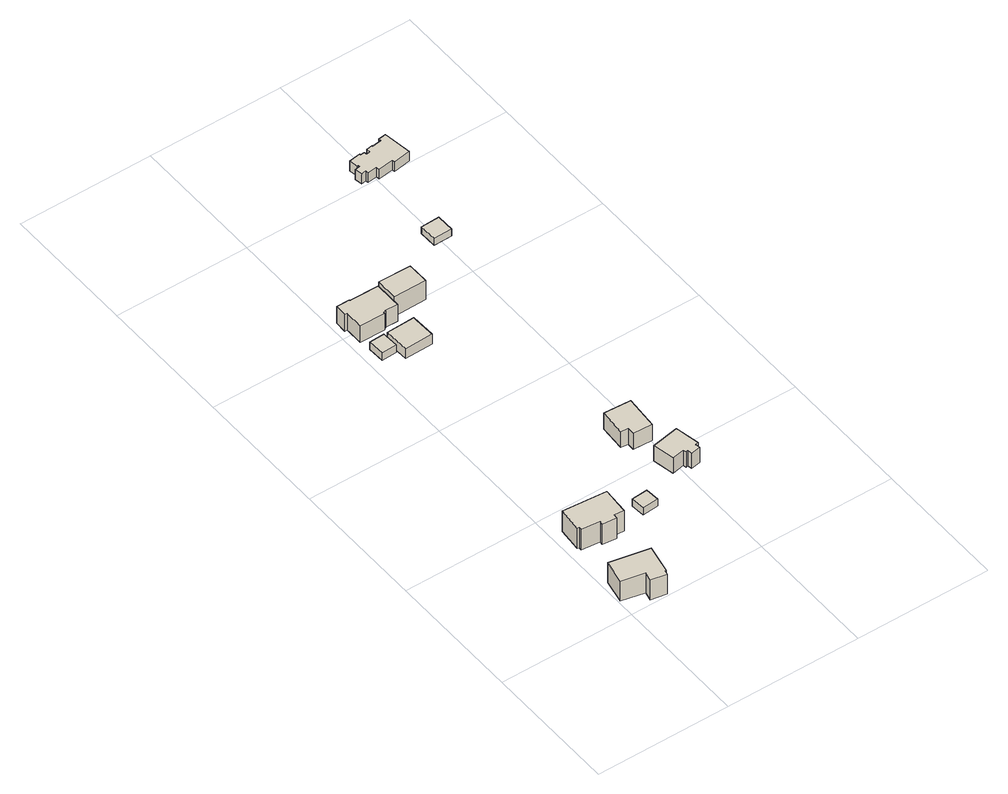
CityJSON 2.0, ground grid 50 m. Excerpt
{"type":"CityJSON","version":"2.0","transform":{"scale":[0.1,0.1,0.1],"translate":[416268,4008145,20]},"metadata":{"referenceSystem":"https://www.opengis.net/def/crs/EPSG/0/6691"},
"CityObjects":{
"building1":{"type":"Building","attributes":{"class":"3001","measuredHeight":10.3,"BuildingRiverFloodingRiskAttribute.description":"3","BuildingRiverFloodingRiskAttribute.rank":"2","BuildingRiverFloodingRiskAttribute.depth":1.99,"BuildingRiverFloodingRiskAttribute.adminType":"2","BuildingRiverFloodingRiskAttribute.scale":"2","BuildingRiverFloodingRiskAttribute.duration":10.47,"BuildingIDAttribute.prefecture":"08","BuildingIDAttribute.city":"08220"},"geometry":[{"type":"Solid","lod":"1","boundaries":[[[[0,1,2,3,4,5,6,7]],[[6,8,9,7]],[[5,10,8,6]],[[4,11,10,5]],[[3,12,11,4]],[[2,13,12,3]],[[1,14,13,2]],[[0,15,14,1]],[[7,9,15,0]],[[8,10,11,12,13,14,15,9]]]]}]},
"building2":{"type":"Building","attributes":{"class":"3001","measuredHeight":11.1,"BuildingRiverFloodingRiskAttribute.description":"3","BuildingRiverFloodingRiskAttribute.rank":"2","BuildingRiverFloodingRiskAttribute.depth":2.05,"BuildingRiverFloodingRiskAttribute.adminType":"2","BuildingRiverFloodingRiskAttribute.scale":"2","BuildingRiverFloodingRiskAttribute.duration":10.4,"BuildingIDAttribute.prefecture":"08","BuildingIDAttribute.city":"08220"},"geometry":[{"type":"Solid","lod":"1","boundaries":[[[[16,17,18,19,20,21,22,23,24,25]],[[24,26,27,25]],[[23,28,26,24]],[[22,29,28,23]],[[21,30,29,22]],[[20,31,30,21]],[[19,32,31,20]],[[18,33,32,19]],[[17,34,33,18]],[[16,35,34,17]],[[25,27,35,16]],[[26,28,29,30,31,32,33,34,35,27]]]]}]},
"building3":{"type":"Building","attributes":{"class":"3001","BuildingRiverFloodingRiskAttribute.description":"3","BuildingRiverFloodingRiskAttribute.rank":"2","BuildingRiverFloodingRiskAttribute.depth":1.36,"BuildingRiverFloodingRiskAttribute.adminType":"2","BuildingRiverFloodingRiskAttribute.scale":"2","BuildingRiverFloodingRiskAttribute.duration":7.13,"BuildingIDAttribute.prefecture":"08","BuildingIDAttribute.city":"08220"},"geometry":[{"type":"Solid","lod":"1","boundaries":[[[[36,37,38,39]],[[38,40,41,39]],[[37,42,40,38]],[[36,43,42,37]],[[39,41,43,36]],[[40,42,43,41]]]]}]},
"building4":{"type":"Building","attributes":{"class":"3001","measuredHeight":3.6,"BuildingRiverFloodingRiskAttribute.description":"3","BuildingRiverFloodingRiskAttribute.rank":"2","BuildingRiverFloodingRiskAttribute.depth":1.24,"BuildingRiverFloodingRiskAttribute.adminType":"2","BuildingRiverFloodingRiskAttribute.scale":"2","BuildingRiverFloodingRiskAttribute.duration":7.75,"BuildingLandSlideRiskAttribute.description":"2","BuildingLandSlideRiskAttribute.areaType":"1","BuildingIDAttribute.prefecture":"08","BuildingIDAttribute.city":"08220"},"geometry":[{"type":"Solid","lod":"1","boundaries":[[[[44,45,46,47]],[[46,48,49,47]],[[45,50,48,46]],[[44,51,50,45]],[[47,49,51,44]],[[48,50,51,49]]]]}]},
"building5":{"type":"Building","attributes":{"class":"3001","measuredHeight":8.5,"BuildingRiverFloodingRiskAttribute.description":"3","BuildingRiverFloodingRiskAttribute.rank":"2","BuildingRiverFloodingRiskAttribute.depth":1.55,"BuildingRiverFloodingRiskAttribute.adminType":"2","BuildingRiverFloodingRiskAttribute.scale":"2","BuildingRiverFloodingRiskAttribute.duration":8.93,"BuildingLandSlideRiskAttribute.description":"2","BuildingLandSlideRiskAttribute.areaType":"1","BuildingIDAttribute.prefecture":"08","BuildingIDAttribute.city":"08220"},"geometry":[{"type":"Solid","lod":"1","boundaries":[[[[52,53,54,55,56,57,58,59,60,61,62,63]],[[62,64,65,63]],[[61,66,64,62]],[[60,67,66,61]],[[59,68,67,60]],[[58,69,68,59]],[[57,70,69,58]],[[56,71,70,57]],[[55,72,71,56]],[[54,73,72,55]],[[53,74,73,54]],[[52,75,74,53]],[[63,65,75,52]],[[64,66,67,68,69,70,71,72,73,74,75,65]]]]}]},
"building6":{"type":"Building","attributes":{"class":"3001","measuredHeight":5.2,"BuildingRiverFloodingRiskAttribute.description":"3","BuildingRiverFloodingRiskAttribute.rank":"2","BuildingRiverFloodingRiskAttribute.depth":1.21,"BuildingRiverFloodingRiskAttribute.adminType":"2","BuildingRiverFloodingRiskAttribute.scale":"2","BuildingRiverFloodingRiskAttribute.duration":7.75,"BuildingLandSlideRiskAttribute.description":"2","BuildingLandSlideRiskAttribute.areaType":"1","BuildingIDAttribute.prefecture":"08","BuildingIDAttribute.city":"08220"},"geometry":[{"type":"Solid","lod":"1","boundaries":[[[[76,77,78,79]],[[78,80,81,79]],[[77,82,80,78]],[[76,83,82,77]],[[79,81,83,76]],[[80,82,83,81]]]]}]},
"building7":{"type":"Building","attributes":{"class":"3001","measuredHeight":7.6,"BuildingRiverFloodingRiskAttribute.description":"3","BuildingRiverFloodingRiskAttribute.rank":"2","BuildingRiverFloodingRiskAttribute.depth":1.06,"BuildingRiverFloodingRiskAttribute.adminType":"2","BuildingRiverFloodingRiskAttribute.scale":"2","BuildingRiverFloodingRiskAttribute.duration":7.13,"BuildingIDAttribute.prefecture":"08","BuildingIDAttribute.city":"08220"},"geometry":[{"type":"Solid","lod":"1","boundaries":[[[[84,85,86,87,88,89,90,91,92,93]],[[92,94,95,93]],[[91,96,94,92]],[[90,97,96,91]],[[89,98,97,90]],[[88,99,98,89]],[[87,100,99,88]],[[86,101,100,87]],[[85,102,101,86]],[[84,103,102,85]],[[93,95,103,84]],[[94,96,97,98,99,100,101,102,103,95]]]]}]},
"building8":{"type":"Building","attributes":{"class":"3001","measuredHeight":8,"BuildingRiverFloodingRiskAttribute.description":"3","BuildingRiverFloodingRiskAttribute.rank":"2","BuildingRiverFloodingRiskAttribute.depth":1.21,"BuildingRiverFloodingRiskAttribute.adminType":"2","BuildingRiverFloodingRiskAttribute.scale":"2","BuildingRiverFloodingRiskAttribute.duration":7.02,"BuildingLandSlideRiskAttribute.description":"2","BuildingLandSlideRiskAttribute.areaType":"1","BuildingIDAttribute.prefecture":"08","BuildingIDAttribute.city":"08220"},"geometry":[{"type":"Solid","lod":"1","boundaries":[[[[104,105,106,107,108,109]],[[108,110,111,109]],[[107,112,110,108]],[[106,113,112,107]],[[105,114,113,106]],[[104,115,114,105]],[[109,111,115,104]],[[110,112,113,114,115,111]]]]}]},
"building9":{"type":"Building","attributes":{"class":"3001","measuredHeight":9.3,"BuildingRiverFloodingRiskAttribute.description":"3","BuildingRiverFloodingRiskAttribute.rank":"2","BuildingRiverFloodingRiskAttribute.depth":1.52,"BuildingRiverFloodingRiskAttribute.adminType":"2","BuildingRiverFloodingRiskAttribute.scale":"2","BuildingRiverFloodingRiskAttribute.duration":8.93,"BuildingLandSlideRiskAttribute.description":"2","BuildingLandSlideRiskAttribute.areaType":"1","BuildingIDAttribute.prefecture":"08","BuildingIDAttribute.city":"08220"},"geometry":[{"type":"Solid","lod":"1","boundaries":[[[[116,117,118,119]],[[118,120,121,119]],[[117,122,120,118]],[[116,123,122,117]],[[119,121,123,116]],[[120,122,123,121]]]]}]},
"building10":{"type":"Building","attributes":{"class":"3001","BuildingRiverFloodingRiskAttribute.description":"3","BuildingRiverFloodingRiskAttribute.rank":"2","BuildingRiverFloodingRiskAttribute.depth":0.825,"BuildingRiverFloodingRiskAttribute.adminType":"2","BuildingRiverFloodingRiskAttribute.scale":"2","BuildingRiverFloodingRiskAttribute.duration":6.8,"BuildingLandSlideRiskAttribute.description":"2","BuildingLandSlideRiskAttribute.areaType":"1","BuildingIDAttribute.prefecture":"08","BuildingIDAttribute.city":"08220"},"geometry":[{"type":"Solid","lod":"1","boundaries":[[[[124,125,126,127]],[[126,128,129,127]],[[125,130,128,126]],[[124,131,130,125]],[[127,129,131,124]],[[128,130,131,129]]]]}]},
"building11":{"type":"Building","attributes":{"name":"つくば警察署上大島駐在所","class":"3001","measuredHeight":6,"BuildingRiverFloodingRiskAttribute.description":"3","BuildingRiverFloodingRiskAttribute.rank":"2","BuildingRiverFloodingRiskAttribute.depth":1.16,"BuildingRiverFloodingRiskAttribute.adminType":"2","BuildingRiverFloodingRiskAttribute.scale":"2","BuildingRiverFloodingRiskAttribute.duration":6.92,"BuildingLandSlideRiskAttribute.description":"2","BuildingLandSlideRiskAttribute.areaType":"1","BuildingIDAttribute.prefecture":"08","BuildingIDAttribute.city":"08220"},"geometry":[{"type":"Solid","lod":"1","boundaries":[[[[132,133,134,135,136,137,138,139,140,141,142,143,144,145,146,147,148,149,150,151,152,153,154,155]],[[154,156,157,155]],[[153,158,156,154]],[[152,159,158,153]],[[151,160,159,152]],[[150,161,160,151]],[[149,162,161,150]],[[148,163,162,149]],[[147,164,163,148]],[[146,165,164,147]],[[145,166,165,146]],[[144,167,166,145]],[[143,168,167,144]],[[142,169,168,143]],[[141,170,169,142]],[[140,171,170,141]],[[139,172,171,140]],[[138,173,172,139]],[[137,174,173,138]],[[136,175,174,137]],[[135,176,175,136]],[[134,177,176,135]],[[133,178,177,134]],[[132,179,178,133]],[[155,157,179,132]],[[156,158,159,160,161,162,163,164,165,166,167,168,169,170,171,172,173,174,175,176,177,178,179,157]]]]}]}
},
"vertices":[
[149,21,6],[145,22,6],[142,6,6],[85,17,6],[92,51,6],[7,68,6],[24,157,6],[170,128,6],[24,157,93],[170,128,93],[7,68,93],[92,51,93],[85,17,93],[142,6,93],[145,22,93],[149,21,93],
[199,308,6],[164,311,6],[162,295,6],[110,300,6],[111,314,6],[43,320,6],[44,331,6],[37,332,6],[45,421,6],[207,408,6],[45,421,95],[207,408,95],[37,332,95],[44,331,95],[43,320,95],[111,314,95],[110,300,95],[162,295,95],[164,311,95],[199,308,95],
[284,324,13],[280,376,13],[340,380,13],[344,328,13],[340,380,43],[344,328,43],[280,376,43],[284,324,43],
[38,1347,15],[36,1408,15],[92,1410,15],[95,1349,15],[92,1410,47],[95,1349,47],[36,1408,47],[38,1347,47],
[182,1562,9],[182,1461,9],[136,1462,9],[136,1459,9],[127,1459,9],[127,1453,9],[34,1454,9],[34,1522,9],[25,1522,9],[26,1566,9],[74,1566,9],[74,1563,9],[74,1566,82],[74,1563,82],[26,1566,82],[25,1522,82],[34,1522,82],[34,1454,82],[127,1453,82],[127,1459,82],[136,1459,82],[136,1462,82],[182,1461,82],[182,1562,82],
[102,1311,13],[99,1403,13],[203,1406,13],[206,1314,13],[203,1406,56],[206,1314,56],[99,1403,56],[102,1311,56],
[558,420,15],[561,403,15],[525,397,15],[522,413,15],[514,411,15],[512,423,15],[466,414,15],[451,493,15],[552,512,15],[569,422,15],[552,512,81],[569,422,81],[451,493,81],[466,414,81],[512,423,81],[514,411,81],[522,413,81],[525,397,81],[561,403,81],[558,420,81],
[501,568,14],[430,573,14],[431,599,14],[404,601,14],[410,699,14],[510,693,14],[410,699,83],[510,693,83],[404,601,83],[431,599,83],[430,573,83],[501,568,83],
[308,1485,10],[186,1483,10],[187,1566,10],[307,1564,10],[187,1566,94],[307,1564,94],[186,1483,94],[308,1485,94],
[465,1653,19],[464,1717,19],[532,1719,19],[533,1654,19],[532,1719,49],[533,1654,49],[464,1717,49],[465,1653,49],
[561,1987,16],[559,1997,16],[504,1989,16],[502,2002,16],[466,1997,16],[465,2008,16],[447,2005,16],[443,2033,16],[462,2036,16],[461,2041,16],[456,2040,16],[451,2073,16],[495,2080,16],[496,2075,16],[510,2077,16],[512,2067,16],[526,2069,16],[524,2083,16],[548,2087,16],[548,2083,16],[583,2088,16],[582,2097,16],[610,2101,16],[625,1997,16],[610,2101,58],[625,1997,58],[582,2097,58],[583,2088,58],[548,2083,58],[548,2087,58],[524,2083,58],[526,2069,58],[512,2067,58],[510,2077,58],[496,2075,58],[495,2080,58],[451,2073,58],[456,2040,58],[461,2041,58],[462,2036,58],[443,2033,58],[447,2005,58],[465,2008,58],[466,1997,58],[502,2002,58],[504,1989,58],[559,1997,58],[561,1987,58]
]}
